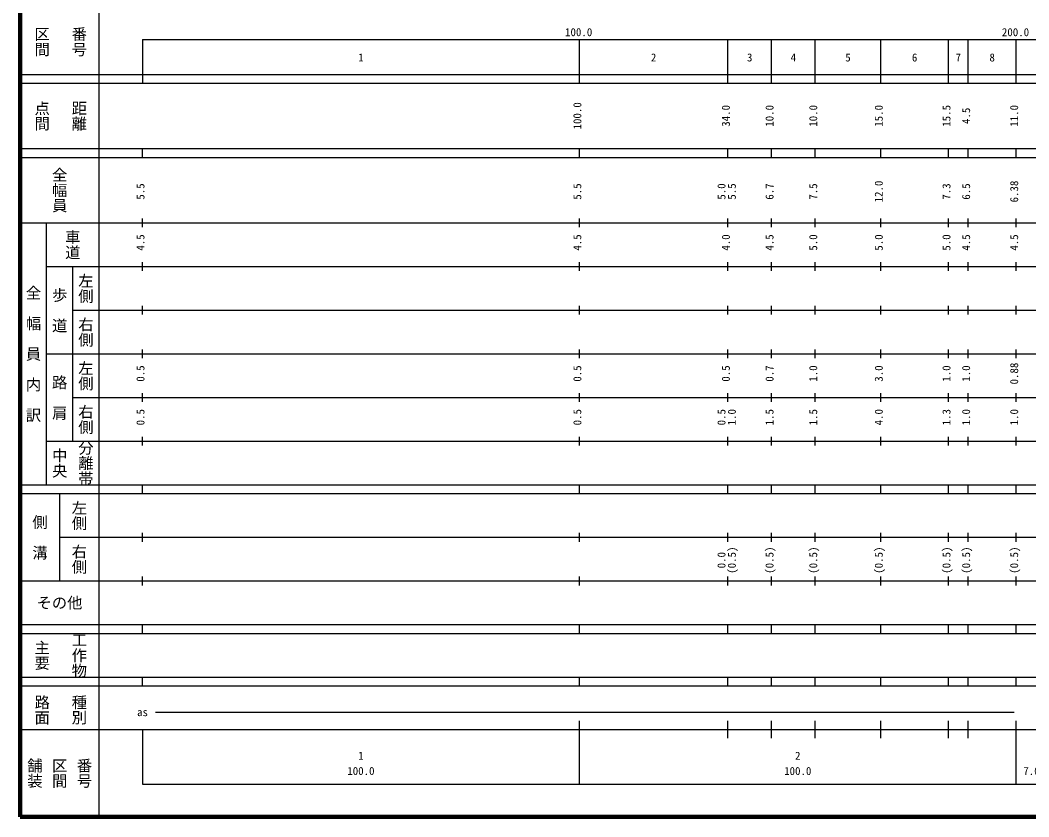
# Model space of a CAD drawing. Units: millimetres on the paper, enlarged 1000 times. Extents: x 40000 to 680000, y 20000 to 380000.
# Drawn here: x 40000 to 270893, y 20000 to 202409 of the extents above; entities that cross this region are included whole.
import ezdxf
from ezdxf.enums import TextEntityAlignment as Align

# ---------------------------------------------------------------- set-up
doc = ezdxf.new("R2010")
doc.units = ezdxf.units.MM
doc.header["$LTSCALE"] = 1000
doc.layers.add('S-TTL', color=2, linetype='Continuous', lineweight=140)
doc.layers.add('S-TTL-BAND', color=7, linetype='Continuous', lineweight=25)
doc.styles.add('@ＭＳ ゴシック', font='')
doc.styles.add('ＭＳ ゴシック', font='')
doc.styles.get('@ＭＳ ゴシック').set_extended_font_data('@MS Gothic')
doc.styles.get('ＭＳ ゴシック').set_extended_font_data('MS Gothic')

msp = doc.modelspace()

# ---------------------------------------------------------------- linework, layer by layer
at = {"layer": 'S-TTL'}
for p, q in [((40000, 380000), (40000, 20000)), ((40000, 20000), (680000, 20000))]:
    msp.add_line(p, q, dxfattribs=at)
at = {"layer": 'S-TTL-BAND'}
for p, q in [((58000, 370000), (58000, 20000)), ((68000, 198000), (579000, 198000)), ((68000, 198000), (68000, 188000)), ((168000, 188000), (168000, 198000)), ((202000, 188000), (202000, 198000)), ((212000, 188000), (212000, 198000)), ((222000, 188000), (222000, 198000)), ((237000, 188000), (237000, 198000)), ((252500, 188000), (252500, 198000)), ((257000, 188000), (257000, 198000)), ((268000, 188000), (268000, 198000)), ((40000, 190000), (579000, 190000)), ((40000, 188000), (579000, 188000)), ((40000, 173000), (579000, 173000)), ((40000, 171000), (579000, 171000)), ((68000, 171000), (68000, 173000)), ((168000, 171000), (168000, 173000)), ((202000, 171000), (202000, 173000)), ((212000, 171000), (212000, 173000)), ((222000, 171000), (222000, 173000)), ((237000, 171000), (237000, 173000)), ((252500, 171000), (252500, 173000)), ((257000, 171000), (257000, 173000)), ((268000, 171000), (268000, 173000)), ((40000, 156000), (579000, 156000)), ((46000, 96000), (46000, 156000)), ((68000, 155000), (68000, 157000)), ((168000, 155000), (168000, 157000)), ((202000, 155000), (202000, 157000)), ((212000, 155000), (212000, 157000)), ((222000, 155000), (222000, 157000)), ((237000, 155000), (237000, 157000)), ((252500, 155000), (252500, 157000)), ((257000, 155000), (257000, 157000)), ((268000, 155000), (268000, 157000)), ((46000, 146000), (579000, 146000)), ((52000, 146000), (52000, 106000)), ((68000, 145000), (68000, 147000)), ((168000, 145000), (168000, 147000)), ((202000, 145000), (202000, 147000)), ((212000, 145000), (212000, 147000)), ((222000, 145000), (222000, 147000)), ((237000, 145000), (237000, 147000)), ((252500, 145000), (252500, 147000)), ((257000, 145000), (257000, 147000)), ((268000, 145000), (268000, 147000)), ((68000, 135000), (68000, 137000)), ((168000, 135000), (168000, 137000)), ((202000, 135000), (202000, 137000)), ((212000, 135000), (212000, 137000)), ((222000, 135000), (222000, 137000)), ((237000, 135000), (237000, 137000)), ((252500, 135000), (252500, 137000)), ((257000, 135000), (257000, 137000)), ((268000, 135000), (268000, 137000)), ((52000, 136000), (579000, 136000)), ((68000, 125000), (68000, 127000)), ((168000, 125000), (168000, 127000)), ((202000, 125000), (202000, 127000)), ((212000, 125000), (212000, 127000)), ((222000, 125000), (222000, 127000)), ((237000, 125000), (237000, 127000)), ((252500, 125000), (252500, 127000)), ((257000, 125000), (257000, 127000)), ((268000, 125000), (268000, 127000)), ((46000, 126000), (579000, 126000)), ((52000, 116000), (579000, 116000)), ((68000, 115000), (68000, 117000)), ((168000, 115000), (168000, 117000)), ((202000, 115000), (202000, 117000)), ((212000, 115000), (212000, 117000)), ((222000, 115000), (222000, 117000)), ((237000, 115000), (237000, 117000)), ((252500, 115000), (252500, 117000)), ((257000, 115000), (257000, 117000)), ((268000, 115000), (268000, 117000)), ((68000, 105000), (68000, 107000)), ((168000, 105000), (168000, 107000)), ((202000, 105000), (202000, 107000)), ((212000, 105000), (212000, 107000)), ((222000, 105000), (222000, 107000)), ((237000, 105000), (237000, 107000)), ((252500, 105000), (252500, 107000)), ((257000, 105000), (257000, 107000)), ((268000, 105000), (268000, 107000)), ((46000, 106000), (579000, 106000)), ((40000, 96000), (579000, 96000)), ((68000, 94000), (68000, 96000)), ((168000, 94000), (168000, 96000)), ((202000, 94000), (202000, 96000)), ((212000, 94000), (212000, 96000)), ((222000, 94000), (222000, 96000)), ((237000, 94000), (237000, 96000)), ((252500, 94000), (252500, 96000)), ((257000, 94000), (257000, 96000)), ((268000, 94000), (268000, 96000)), ((40000, 94000), (579000, 94000)), ((49000, 94000), (49000, 74000)), ((49000, 84000), (579000, 84000)), ((68000, 83000), (68000, 85000)), ((168000, 83000), (168000, 85000)), ((202000, 83000), (202000, 85000)), ((212000, 83000), (212000, 85000)), ((222000, 83000), (222000, 85000)), ((237000, 83000), (237000, 85000)), ((252500, 83000), (252500, 85000)), ((257000, 83000), (257000, 85000)), ((268000, 83000), (268000, 85000)), ((40000, 74000), (579000, 74000)), ((68000, 73000), (68000, 75000)), ((168000, 73000), (168000, 75000)), ((202000, 73000), (202000, 75000)), ((212000, 73000), (212000, 75000)), ((222000, 73000), (222000, 75000)), ((237000, 73000), (237000, 75000)), ((252500, 73000), (252500, 75000)), ((257000, 73000), (257000, 75000)), ((268000, 73000), (268000, 75000)), ((40000, 64000), (579000, 64000)), ((68000, 62000), (68000, 64000)), ((168000, 62000), (168000, 64000)), ((202000, 62000), (202000, 64000)), ((212000, 62000), (212000, 64000)), ((222000, 62000), (222000, 64000)), ((237000, 62000), (237000, 64000)), ((252500, 62000), (252500, 64000)), ((257000, 62000), (257000, 64000)), ((268000, 62000), (268000, 64000)), ((40000, 62000), (579000, 62000)), ((40000, 52000), (579000, 52000)), ((68000, 50000), (68000, 52000)), ((168000, 50000), (168000, 52000)), ((202000, 50000), (202000, 52000)), ((212000, 50000), (212000, 52000)), ((222000, 50000), (222000, 52000)), ((237000, 50000), (237000, 52000)), ((252500, 50000), (252500, 52000)), ((257000, 50000), (257000, 52000)), ((268000, 50000), (268000, 52000)), ((40000, 50000), (579000, 50000)), ((71000, 44000), (267500, 44000)), ((168000, 27500), (168000, 42000)), ((202000, 38000), (202000, 42000)), ((212000, 38000), (212000, 42000)), ((222000, 38000), (222000, 42000)), ((237000, 38000), (237000, 42000)), ((252500, 38000), (252500, 42000)), ((257000, 38000), (257000, 42000)), ((268000, 27500), (268000, 42000)), ((40000, 40000), (579000, 40000)), ((68000, 40000), (68000, 27500)), ((68000, 27500), (579000, 27500))]:
    msp.add_line(p, q, dxfattribs=at)

# ---------------------------------------------------------------- texts
at = {"layer": 'S-TTL-BAND', "style": '@ＭＳ ゴシック'}
for s, p in [('区間', (45000, 197500)), ('番号', (53500, 197500)), ('点間', (45000, 180500)), ('距離', (53500, 180500)), ('全幅員', (49000, 163500)), ('車道', (52000, 151000)), ('左側', (55000, 141000)), ('全\u3000幅\u3000員\u3000内\u3000訳', (43000, 126000)), ('歩\u3000道', (49000, 136000)), ('右側', (55000, 131000)), ('左側', (55000, 121000)), ('路\u3000肩', (49000, 116000)), ('右側', (55000, 111000)), ('中央', (49000, 101000)), ('分離帯', (55000, 101000)), ('左側', (53500, 89000)), ('側\u3000溝', (44500, 84000)), ('右側', (53500, 79000)), ('主要', (45000, 57000)), ('工作物', (53500, 57000)), ('路面', (45000, 44500)), ('種別', (53500, 44500)), ('舗装', (43333, 30000)), ('区間', (49000, 30000)), ('番号', (54667, 30000))]:
    msp.add_text(s, height=2566, rotation=270, dxfattribs=at).set_placement(p, align=Align.MIDDLE_CENTER)
at = {"layer": 'S-TTL-BAND', "style": 'ＭＳ ゴシック'}
for s, p in [('100.0', (167844, 198195)), ('200.0', (267844, 198195)), ('1', (118000, 192405)), ('2', (185000, 192405)), ('3', (207000, 192405)), ('4', (217000, 192405)), ('5', (229500, 192405)), ('6', (244750, 192405)), ('7', (254750, 192405)), ('8', (262500, 192405)), ('as', (68000, 42500)), ('1', (118000, 32523)), ('2', (218000, 32523)), ('100.0', (118000, 29033)), ('100.0', (218000, 29033)), ('7.0', (271500, 29033))]:
    msp.add_text(s, height=1833, dxfattribs=at).set_placement(p, align=Align.BOTTOM_CENTER)
for s, p in [('100.0', (169000, 180500)), ('34.0', (203000, 180500)), ('10.0', (213000, 180500)), ('10.0', (223000, 180500)), ('15.0', (238000, 180500)), ('15.5', (253500, 180500)), ('11.0', (269000, 180500)), ('4.5', (258000, 180500)), ('5.5', (69000, 163174)), ('5.5', (169000, 163174)), ('5.0', (202000, 163174)), ('5.5', (204370, 163174)), ('6.7', (213000, 163174)), ('7.5', (223000, 163174)), ('12.0', (238000, 163174)), ('7.3', (253500, 163174)), ('6.5', (258000, 163174)), ('6.38', (269000, 163174)), ('4.5', (69000, 151500)), ('4.5', (169000, 151500)), ('4.0', (203000, 151500)), ('4.5', (213000, 151500)), ('5.0', (223000, 151500)), ('5.0', (238000, 151500)), ('5.0', (253500, 151500)), ('4.5', (258000, 151500)), ('4.5', (269000, 151500)), ('0.5', (69000, 121500)), ('0.5', (169000, 121500)), ('0.5', (203000, 121500)), ('0.7', (213000, 121500)), ('1.0', (223000, 121500)), ('3.0', (238000, 121500)), ('1.0', (253500, 121500)), ('1.0', (258000, 121500)), ('0.88', (269000, 121500)), ('0.5', (69000, 111500)), ('0.5', (169000, 111500)), ('0.5', (202000, 111500)), ('1.0', (204370, 111500)), ('1.5', (213000, 111500)), ('1.5', (223000, 111500)), ('4.0', (238000, 111500)), ('1.3', (253500, 111500)), ('1.0', (258000, 111500)), ('1.0', (269000, 111500)), ('(0.5)', (204370, 78764)), ('(0.5)', (213000, 78764)), ('(0.5)', (223000, 78764)), ('(0.5)', (238000, 78764)), ('(0.5)', (253500, 78764)), ('(0.5)', (258000, 78764)), ('(0.5)', (269000, 78764)), ('0.0', (202000, 78764))]:
    msp.add_text(s, height=1833, rotation=90, dxfattribs=at).set_placement(p, align=Align.BOTTOM_CENTER)
msp.add_text('その他', height=2566, dxfattribs=at).set_placement((49000, 69000), align=Align.MIDDLE_CENTER)

doc.saveas('drawing.dxf')
